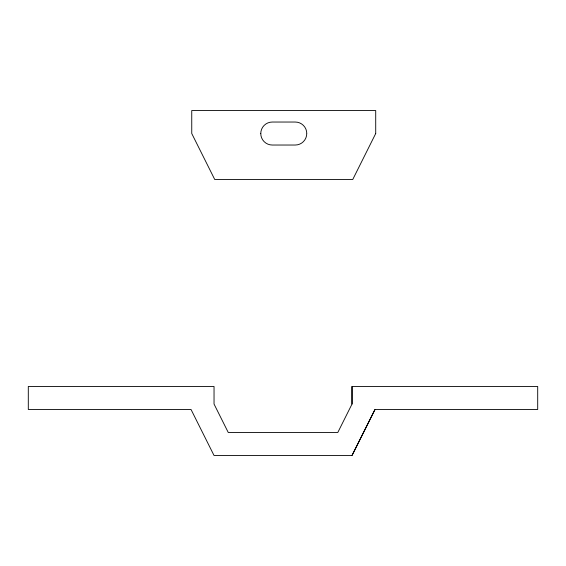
<?xml version="1.0" encoding="UTF-8"?>
<svg xmlns="http://www.w3.org/2000/svg" width="566" height="566" viewBox="0 0 566 566"><rect width="100%" height="100%" fill="white"/><g stroke="black" fill="none" stroke-linecap="round" stroke-linejoin="round"><path stroke-width="0.85" d="M352.01 404.053L352.017 386.486L537.7 386.486L537.7 409.48L374.989 409.48L352.01 455.467L214.019 455.467L191.025 409.473L28.3 409.466L28.3 386.472L214.04 386.486L214.04 404.053L228.254 432.481L337.803 432.474L352.017 404.046L352.017 386.479M352.017 455.467L375.01 409.48M260.756 133.534L260.777 133.534A11.497 11.497 0 0 0 272.281 145.03L295.275 145.03A11.497 11.497 0 0 0 306.751 133.534L306.772 133.534A11.497 11.497 0 0 0 295.247 122.037L272.281 122.037A11.497 11.497 0 0 0 260.777 133.534M375.718 133.526L352.738 179.521L214.747 179.514L191.754 133.519L191.747 110.533L375.711 110.533L375.718 133.526"/></g></svg>
